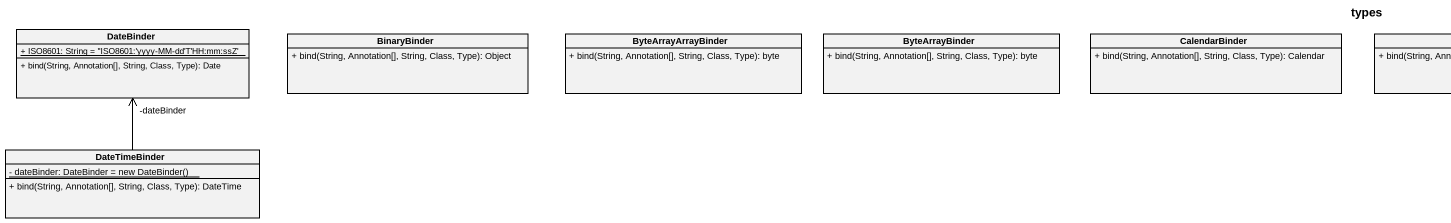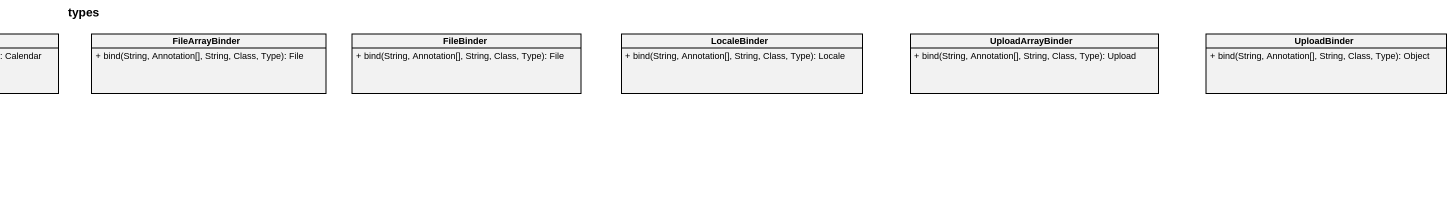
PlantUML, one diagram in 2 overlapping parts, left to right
@startuml
title types
hide circle
hide empty members
skinparam classAttributeIconSize 0
class DateBinder {
  {static} + ISO8601: String = ''ISO8601:'yyyy-MM-dd'T'HH:mm:ssZ'
  + bind(String, Annotation[], String, Class, Type): Date
}
class BinaryBinder {
  + bind(String, Annotation[], String, Class, Type): Object
}
class ByteArrayArrayBinder {
  + bind(String, Annotation[], String, Class, Type): byte
}
class ByteArrayBinder {
  + bind(String, Annotation[], String, Class, Type): byte
}
class CalendarBinder {
  + bind(String, Annotation[], String, Class, Type): Calendar
}
class FileArrayBinder {
  + bind(String, Annotation[], String, Class, Type): File
}
class FileBinder {
  + bind(String, Annotation[], String, Class, Type): File
}
class LocaleBinder {
  + bind(String, Annotation[], String, Class, Type): Locale
}
class UploadArrayBinder {
  + bind(String, Annotation[], String, Class, Type): Upload
}
class UploadBinder {
  + bind(String, Annotation[], String, Class, Type): Object
}
class DateTimeBinder {
  {static} {field} - dateBinder: DateBinder = new DateBinder()
  + bind(String, Annotation[], String, Class, Type): DateTime
}
DateTimeBinder -up-> "-dateBinder" DateBinder
@enduml
